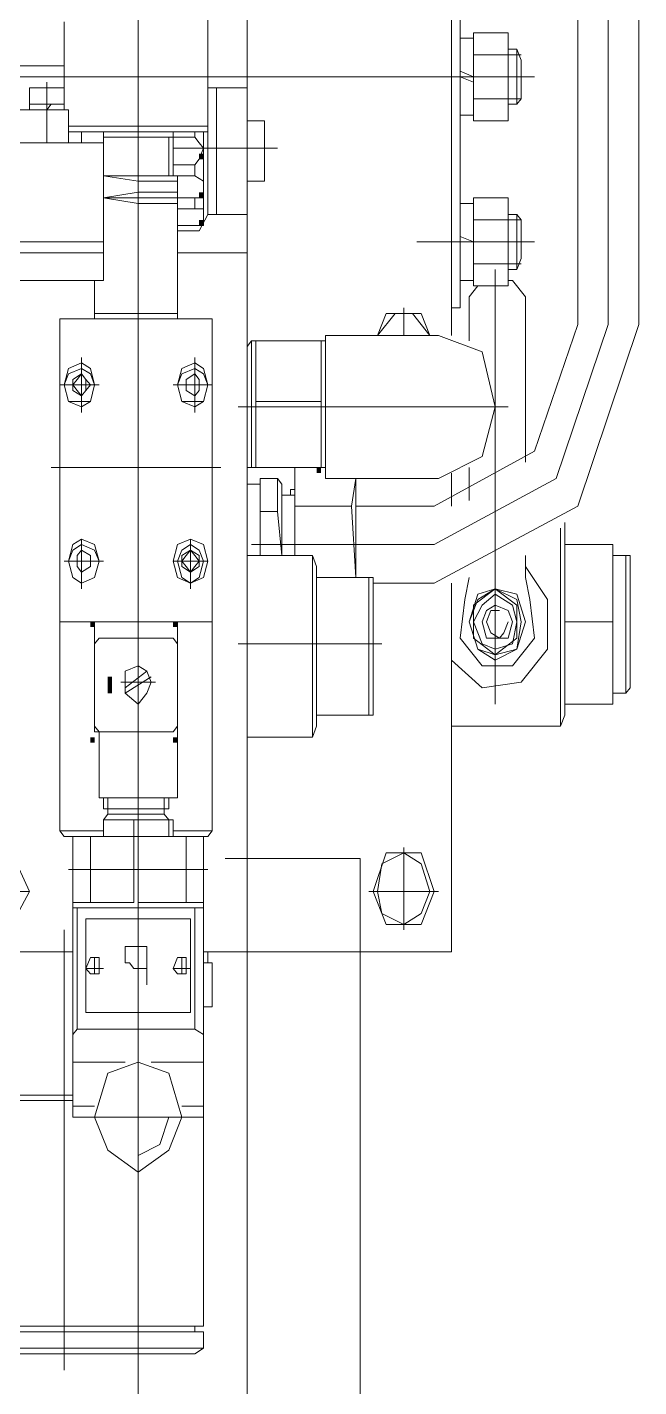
# Model space of a CAD drawing. Header units: inches. Extents: x 2435 to 7572, y 377 to 2555.
# Drawn here: x 3706.6 to 3824, y 2131.1 to 2392.1 of the extents above; entities that cross this region are included whole.
import ezdxf

# ---------------------------------------------------------------- set-up
doc = ezdxf.new("R2010")
doc.units = ezdxf.units.IN
doc.header["$MEASUREMENT"] = 0

msp = doc.modelspace()

# ---------------------------------------------------------------- hatches: boundary and pattern name
at = {"transparency": 33554559}
for points in [[(3740.48, 2366.75), (3739.64, 2366.75), (3739.64, 2367.81), (3740.48, 2367.81)], [(3740.48, 2366.75), (3739.64, 2366.75), (3739.64, 2367.81), (3740.48, 2367.81)], [(3740.48, 2359.35), (3739.64, 2359.35), (3739.64, 2360.41), (3740.48, 2360.41)], [(3740.48, 2354.07), (3739.64, 2354.07), (3739.64, 2355.12), (3740.48, 2355.12)], [(3763.04, 2306.51), (3762.2, 2306.51), (3762.2, 2307.57), (3763.04, 2307.57)], [(3719.59, 2276.93), (3718.76, 2276.93), (3718.76, 2277.98), (3719.59, 2277.98)], [(3735.47, 2276.93), (3734.63, 2276.93), (3734.63, 2277.98), (3735.47, 2277.98)], [(3722.1, 2267.41), (3722.93, 2267.41), (3722.93, 2264.24), (3722.1, 2264.24)], [(3719.59, 2254.73), (3718.76, 2254.73), (3718.76, 2255.79), (3719.59, 2255.79)], [(3735.47, 2254.73), (3734.63, 2254.73), (3734.63, 2255.79), (3735.47, 2255.79)]]:
    msp.add_hatch(color=256, dxfattribs=at).paths.add_polyline_path(points)

# ---------------------------------------------------------------- linework, layer by layer
at = {"lineweight": 5}
for p, q in [((3818.18, 2487.22), (3818.18, 2335.05)), ((3788.1, 2470.31), (3788.1, 2332.93)), ((3812.33, 2449.17), (3812.33, 2335.05)), ((3824.03, 2449.17), (3824.03, 2335.05)), ((3789.77, 2338.22), (3789.77, 2426.98)), ((3727.95, 2171.25), (3727.95, 2406.9)), ((3748.83, 2348.78), (3748.83, 2403.73)), ((3741.32, 2394.22), (3741.32, 2372.03)), ((3713.74, 2380.49), (3713.74, 2393.17)), ((3792.28, 2391.05), (3792.28, 2386.83)), ((3792.28, 2374.15), (3792.28, 2391.05)), ((3792.28, 2391.05), (3798.96, 2391.05)), ((3798.96, 2391.05), (3798.96, 2374.15)), ((3798.96, 2391.05), (3798.96, 2374.15)), ((3789.77, 2375.2), (3789.77, 2390)), ((3789.77, 2390), (3792.28, 2390)), ((3792.28, 2390), (3792.28, 2375.2)), ((3792.28, 2386.83), (3798.96, 2386.83)), ((3792.28, 2386.83), (3792.28, 2378.37)), ((3798.96, 2387.88), (3800.64, 2387.88)), ((3798.96, 2386.83), (3801.47, 2386.83)), ((3800.64, 2387.88), (3800.64, 2377.32)), ((3800.64, 2387.88), (3801.47, 2385.77)), ((3801.47, 2385.77), (3801.47, 2378.37)), ((3697.87, 2384.71), (3713.74, 2384.71)), ((3792.28, 2382.6), (3789.77, 2383.66)), ((3791.44, 2382.6), (3343.62, 2382.6)), ((3707.06, 2380.49), (3713.74, 2380.49)), ((3707.06, 2377.32), (3707.06, 2380.49)), ((3707.06, 2380.49), (3713.74, 2380.49)), ((3710.4, 2369.92), (3710.4, 2381.54)), ((3710.4, 2380.49), (3710.4, 2377.32)), ((3713.74, 2380.49), (3713.74, 2377.32)), ((3741.32, 2380.49), (3742.99, 2380.49)), ((3742.99, 2380.49), (3748.83, 2380.49)), ((3742.99, 2380.49), (3742.99, 2356.18)), ((3748.83, 2380.49), (3748.83, 2356.18)), ((3748.83, 2380.49), (3748.83, 2380.49)), ((3803.98, 2382.6), (3781.42, 2382.6)), ((3789.77, 2382.6), (3792.28, 2381.54)), ((3792.28, 2378.37), (3798.96, 2378.37)), ((3792.28, 2374.15), (3792.28, 2378.37)), ((3798.96, 2378.37), (3801.47, 2378.37)), ((3801.47, 2378.37), (3800.64, 2377.32)), ((3687.01, 2376.26), (3714.58, 2376.26)), ((3707.06, 2376.26), (3707.06, 2377.32)), ((3707.06, 2377.32), (3713.74, 2377.32)), ((3707.06, 2377.32), (3713.74, 2377.32)), ((3713.74, 2377.32), (3707.06, 2377.32)), ((3713.74, 2376.26), (3707.06, 2376.26)), ((3710.4, 2377.32), (3710.4, 2376.26)), ((3710.4, 2376.26), (3711.24, 2377.32)), ((3713.74, 2377.32), (3713.74, 2376.26)), ((3714.58, 2376.26), (3714.58, 2369.92)), ((3800.64, 2377.32), (3798.96, 2377.32)), ((3741.32, 2373.09), (3714.58, 2373.09)), ((3752.18, 2374.15), (3748.83, 2374.15)), ((3752.18, 2373.09), (3752.18, 2374.15)), ((3752.18, 2363.58), (3752.18, 2373.09)), ((3792.28, 2375.2), (3789.77, 2375.2)), ((3798.96, 2374.15), (3792.28, 2374.15)), ((3741.32, 2372.03), (3714.58, 2372.03)), ((3717.09, 2372.03), (3717.09, 2369.92)), ((3721.26, 2369.92), (3721.26, 2372.03)), ((3721.26, 2363.58), (3721.26, 2370.98)), ((3734.63, 2370.98), (3721.26, 2370.98)), ((3733.8, 2363.58), (3733.8, 2370.98)), ((3734.63, 2363.58), (3734.63, 2372.03)), ((3738.81, 2370.98), (3734.63, 2370.98)), ((3734.63, 2370.98), (3734.63, 2365.69)), ((3734.63, 2365.69), (3734.63, 2370.98)), ((3734.63, 2370.98), (3738.81, 2370.98)), ((3738.81, 2372.03), (3738.81, 2370.98)), ((3738.81, 2370.98), (3739.64, 2369.92)), ((3739.64, 2369.92), (3738.81, 2370.98)), ((3740.48, 2355.12), (3740.48, 2372.03)), ((3741.32, 2356.18), (3741.32, 2372.03)), ((3680.32, 2369.92), (3720.43, 2369.92)), ((3720.43, 2369.92), (3721.26, 2369.92)), ((3721.26, 2369.92), (3721.26, 2344.56)), ((3734.63, 2368.86), (3754.68, 2368.86)), ((3739.64, 2369.92), (3740.48, 2368.86)), ((3740.48, 2368.86), (3739.64, 2369.92)), ((3739.64, 2366.75), (3740.48, 2368.86)), ((3740.48, 2368.86), (3739.64, 2366.75)), ((3734.63, 2365.69), (3738.81, 2365.69)), ((3738.81, 2365.69), (3734.63, 2365.69)), ((3738.81, 2365.69), (3739.64, 2366.75)), ((3739.64, 2366.75), (3738.81, 2365.69)), ((3738.81, 2365.69), (3738.81, 2363.58)), ((3735.47, 2363.58), (3721.26, 2363.58)), ((3721.26, 2363.58), (3727.95, 2362.52)), ((3727.95, 2360.41), (3727.95, 2362.52)), ((3727.95, 2362.52), (3735.47, 2362.52)), ((3735.47, 2359.35), (3735.47, 2363.58)), ((3735.47, 2363.58), (3738.81, 2363.58)), ((3738.81, 2363.58), (3740.48, 2362.52)), ((3740.48, 2362.52), (3740.48, 2361.46)), ((3748.83, 2362.52), (3752.18, 2362.52)), ((3752.18, 2362.52), (3752.18, 2363.58)), ((3727.95, 2360.41), (3721.26, 2359.35)), ((3735.47, 2360.41), (3727.95, 2360.41)), ((3740.48, 2361.46), (3740.48, 2359.35)), ((3735.47, 2359.35), (3721.26, 2359.35)), ((3721.26, 2359.35), (3735.47, 2359.35)), ((3721.26, 2359.35), (3727.95, 2358.29)), ((3727.95, 2337.16), (3727.95, 2358.29)), ((3727.95, 2358.29), (3735.47, 2358.29)), ((3735.47, 2336.1), (3735.47, 2359.35)), ((3738.81, 2359.35), (3735.47, 2359.35)), ((3735.47, 2357.24), (3739.64, 2357.24)), ((3740.48, 2359.35), (3738.81, 2359.35)), ((3738.81, 2357.24), (3738.81, 2359.35)), ((3739.64, 2357.24), (3740.48, 2357.24)), ((3740.48, 2357.24), (3740.48, 2356.18)), ((3789.77, 2343.5), (3789.77, 2358.29)), ((3789.77, 2358.29), (3792.28, 2358.29)), ((3792.28, 2342.44), (3792.28, 2359.35)), ((3792.28, 2359.35), (3798.96, 2359.35)), ((3792.28, 2355.12), (3792.28, 2359.35)), ((3792.28, 2358.29), (3792.28, 2343.5)), ((3798.96, 2359.35), (3798.96, 2342.44)), ((3798.96, 2359.35), (3798.96, 2342.44)), ((3739.64, 2353.01), (3741.32, 2356.18)), ((3740.48, 2356.18), (3740.48, 2354.07)), ((3742.99, 2356.18), (3741.32, 2356.18)), ((3748.83, 2356.18), (3742.99, 2356.18)), ((3748.83, 2356.18), (3748.83, 2356.18)), ((3798.96, 2355.12), (3792.28, 2355.12)), ((3792.28, 2355.12), (3792.28, 2346.67)), ((3798.96, 2356.18), (3800.64, 2356.18)), ((3798.96, 2355.12), (3801.47, 2355.12)), ((3800.64, 2356.18), (3800.64, 2345.61)), ((3800.64, 2356.18), (3801.47, 2355.12)), ((3801.47, 2355.12), (3801.47, 2347.73)), ((3739.64, 2354.07), (3735.47, 2354.07)), ((3735.47, 2353.01), (3739.64, 2353.01)), ((3740.48, 2354.07), (3739.64, 2354.07)), ((3792.28, 2350.9), (3789.77, 2351.95)), ((3679.49, 2350.9), (3721.26, 2350.9)), ((3803.98, 2350.9), (3781.42, 2350.9)), ((3789.77, 2350.9), (3792.28, 2350.9)), ((3679.49, 2348.78), (3721.26, 2348.78)), ((3735.47, 2348.78), (3748.83, 2348.78)), ((3748.83, 2348.78), (3748.83, 2214.58)), ((3792.28, 2346.67), (3798.96, 2346.67)), ((3792.28, 2342.44), (3792.28, 2346.67)), ((3798.96, 2346.67), (3801.47, 2346.67)), ((3801.47, 2347.73), (3800.64, 2345.61)), ((3721.26, 2344.56), (3721.26, 2343.5)), ((3796.46, 2262.13), (3796.46, 2345.61)), ((3800.64, 2345.61), (3798.96, 2345.61)), ((3720.43, 2343.5), (3680.32, 2343.5)), ((3719.59, 2343.5), (3719.59, 2336.1)), ((3721.26, 2343.5), (3720.43, 2343.5)), ((3792.28, 2343.5), (3789.77, 2343.5)), ((3793.12, 2342.44), (3791.44, 2340.33)), ((3798.96, 2342.44), (3792.28, 2342.44)), ((3799.8, 2343.5), (3798.96, 2343.5)), ((3802.31, 2340.33), (3799.8, 2343.5)), ((3791.44, 2340.33), (3791.44, 2331.88)), ((3802.31, 2308.63), (3802.31, 2340.33)), ((3712.91, 2277.98), (3712.91, 2336.1)), ((3712.91, 2336.1), (3742.15, 2336.1)), ((3735.47, 2337.16), (3719.59, 2337.16)), ((3719.59, 2336.1), (3735.47, 2336.1)), ((3742.15, 2336.1), (3742.15, 2277.98)), ((3777.24, 2337.16), (3773.9, 2332.93)), ((3773.9, 2332.93), (3775.57, 2337.16)), ((3775.57, 2337.16), (3782.25, 2337.16)), ((3780.58, 2337.16), (3777.24, 2337.16)), ((3778.91, 2338.22), (3778.91, 2332.93)), ((3783.93, 2332.93), (3780.58, 2337.16)), ((3782.25, 2337.16), (3783.93, 2332.93)), ((3788.1, 2338.22), (3789.77, 2338.22)), ((3812.33, 2335.05), (3803.98, 2310.74)), ((3818.18, 2335.05), (3808.15, 2305.46)), ((3824.03, 2335.05), (3812.33, 2300.17)), ((3748.83, 2330.82), (3749.67, 2331.88)), ((3749.67, 2331.88), (3750.51, 2331.88)), ((3749.67, 2331.88), (3749.67, 2307.57)), ((3750.51, 2307.57), (3750.51, 2331.88)), ((3750.51, 2331.88), (3763.87, 2331.88)), ((3750.51, 2331.88), (3763.04, 2331.88)), ((3763.04, 2331.88), (3763.04, 2307.57)), ((3763.87, 2305.46), (3763.87, 2332.93)), ((3763.87, 2332.93), (3785.6, 2332.93)), ((3763.87, 2331.88), (3763.87, 2307.57)), ((3785.6, 2332.93), (3793.95, 2329.76)), ((3717.09, 2328.71), (3717.09, 2318.14)), ((3738.81, 2328.71), (3738.81, 2318.14)), ((3748.83, 2307.57), (3748.83, 2330.82)), ((3793.95, 2329.76), (3796.46, 2319.2)), ((3713.74, 2323.42), (3714.58, 2326.59)), ((3714.58, 2326.59), (3717.09, 2327.65)), ((3714.58, 2325.54), (3717.09, 2326.59)), ((3717.09, 2327.65), (3718.76, 2326.59)), ((3717.09, 2326.59), (3718.76, 2325.54)), ((3718.76, 2326.59), (3719.59, 2323.42)), ((3735.47, 2323.42), (3736.3, 2326.59)), ((3736.3, 2326.59), (3738.81, 2327.65)), ((3736.3, 2325.54), (3738.81, 2326.59)), ((3738.81, 2327.65), (3740.48, 2326.59)), ((3738.81, 2326.59), (3740.48, 2325.54)), ((3740.48, 2326.59), (3741.32, 2323.42)), ((3720.43, 2323.42), (3712.91, 2323.42)), ((3713.74, 2323.42), (3714.58, 2325.54)), ((3714.58, 2320.25), (3713.74, 2323.42)), ((3714.58, 2320.25), (3713.74, 2323.42)), ((3717.09, 2325.54), (3715.41, 2324.48)), ((3715.41, 2324.48), (3715.41, 2322.37)), ((3715.41, 2323.42), (3716.25, 2324.48)), ((3716.25, 2322.37), (3715.41, 2323.42)), ((3716.25, 2324.48), (3717.09, 2325.54)), ((3717.92, 2324.48), (3717.09, 2325.54)), ((3717.09, 2325.54), (3717.92, 2324.48)), ((3717.92, 2322.37), (3717.92, 2324.48)), ((3717.92, 2324.48), (3718.76, 2323.42)), ((3718.76, 2323.42), (3717.92, 2322.37)), ((3718.76, 2325.54), (3719.59, 2323.42)), ((3719.59, 2323.42), (3718.76, 2320.25)), ((3719.59, 2323.42), (3718.76, 2320.25)), ((3734.63, 2323.42), (3742.15, 2323.42)), ((3735.47, 2323.42), (3736.3, 2325.54)), ((3736.3, 2320.25), (3735.47, 2323.42)), ((3736.3, 2320.25), (3735.47, 2323.42)), ((3737.14, 2324.48), (3738.81, 2325.54)), ((3737.14, 2324.48), (3738.81, 2325.54)), ((3737.14, 2323.42), (3737.14, 2324.48)), ((3737.14, 2322.37), (3737.14, 2324.48)), ((3737.14, 2322.37), (3737.14, 2323.42)), ((3738.81, 2325.54), (3739.64, 2324.48)), ((3738.81, 2325.54), (3739.64, 2324.48)), ((3739.64, 2324.48), (3739.64, 2322.37)), ((3739.64, 2324.48), (3739.64, 2322.37)), ((3740.48, 2325.54), (3741.32, 2323.42)), ((3741.32, 2323.42), (3740.48, 2320.25)), ((3741.32, 2323.42), (3740.48, 2320.25)), ((3715.41, 2322.37), (3717.09, 2321.31)), ((3717.09, 2321.31), (3716.25, 2322.37)), ((3717.09, 2321.31), (3717.92, 2322.37)), ((3717.92, 2322.37), (3717.09, 2321.31)), ((3738.81, 2321.31), (3737.14, 2322.37)), ((3738.81, 2321.31), (3737.14, 2322.37)), ((3739.64, 2322.37), (3738.81, 2321.31)), ((3739.64, 2322.37), (3738.81, 2321.31)), ((3717.09, 2319.2), (3714.58, 2320.25)), ((3718.76, 2320.25), (3714.58, 2320.25)), ((3718.76, 2320.25), (3717.09, 2319.2)), ((3740.48, 2320.25), (3736.3, 2320.25)), ((3738.81, 2319.2), (3736.3, 2320.25)), ((3740.48, 2320.25), (3738.81, 2319.2)), ((3798.96, 2319.2), (3747.16, 2319.2)), ((3763.04, 2320.25), (3750.51, 2320.25)), ((3763.04, 2319.2), (3750.51, 2319.2)), ((3796.46, 2319.2), (3793.95, 2309.68)), ((3803.98, 2310.74), (3784.76, 2300.17)), ((3711.24, 2307.57), (3743.82, 2307.57)), ((3750.51, 2307.57), (3748.83, 2307.57)), ((3763.87, 2307.57), (3750.51, 2307.57)), ((3763.04, 2307.57), (3750.51, 2307.57)), ((3758.03, 2300.17), (3758.03, 2307.57)), ((3758.03, 2307.57), (3758.03, 2290.66)), ((3793.95, 2309.68), (3785.6, 2305.46)), ((3791.44, 2307.57), (3791.44, 2301.23)), ((3751.34, 2290.66), (3751.34, 2305.46)), ((3751.34, 2305.46), (3754.68, 2305.46)), ((3751.34, 2299.12), (3751.34, 2305.46)), ((3754.68, 2305.46), (3755.52, 2304.4)), ((3754.68, 2299.12), (3754.68, 2305.46)), ((3785.6, 2305.46), (3763.87, 2305.46)), ((3769.72, 2305.46), (3768.89, 2300.17)), ((3769.72, 2286.44), (3769.72, 2305.46)), ((3808.15, 2305.46), (3784.76, 2292.78)), ((3788.1, 2306.51), (3788.1, 2300.17)), ((3748.83, 2281.15), (3748.83, 2304.4)), ((3748.83, 2304.4), (3751.34, 2304.4)), ((3755.52, 2304.4), (3755.52, 2290.66)), ((3755.52, 2302.29), (3755.52, 2303.34)), ((3757.19, 2302.29), (3755.52, 2302.29)), ((3758.03, 2303.34), (3757.19, 2303.34)), ((3757.19, 2303.34), (3757.19, 2302.29)), ((3757.19, 2302.29), (3758.03, 2302.29)), ((3768.89, 2300.17), (3758.03, 2300.17)), ((3758.03, 2290.66), (3758.03, 2300.17)), ((3768.89, 2300.17), (3769.72, 2286.44)), ((3784.76, 2300.17), (3769.72, 2300.17)), ((3812.33, 2300.17), (3784.76, 2285.38)), ((3751.34, 2299.12), (3751.34, 2290.66)), ((3754.68, 2299.12), (3751.34, 2299.12)), ((3755.52, 2290.66), (3754.68, 2299.12)), ((3809.83, 2260.02), (3809.83, 2297)), ((3808.99, 2257.9), (3808.99, 2295.95)), ((3714.58, 2289.61), (3715.41, 2292.78)), ((3714.58, 2289.61), (3715.41, 2291.72)), ((3715.41, 2292.78), (3717.09, 2293.83)), ((3715.41, 2291.72), (3717.09, 2292.78)), ((3716.25, 2290.66), (3717.09, 2291.72)), ((3716.25, 2290.66), (3717.09, 2291.72)), ((3717.09, 2293.83), (3719.59, 2292.78)), ((3717.09, 2293.83), (3717.09, 2284.32)), ((3717.09, 2292.78), (3719.59, 2291.72)), ((3717.09, 2291.72), (3718.76, 2290.66)), ((3717.09, 2291.72), (3718.76, 2290.66)), ((3719.59, 2292.78), (3720.43, 2289.61)), ((3719.59, 2291.72), (3720.43, 2289.61)), ((3734.63, 2289.61), (3735.47, 2292.78)), ((3735.47, 2292.78), (3737.97, 2293.83)), ((3735.47, 2289.61), (3736.3, 2291.72)), ((3736.3, 2291.72), (3737.97, 2292.78)), ((3736.3, 2290.66), (3737.97, 2291.72)), ((3737.14, 2290.66), (3737.97, 2291.72)), ((3737.97, 2293.83), (3737.97, 2284.32)), ((3737.97, 2293.83), (3740.48, 2292.78)), ((3737.97, 2292.78), (3739.64, 2291.72)), ((3737.97, 2291.72), (3738.81, 2290.66)), ((3737.97, 2291.72), (3739.64, 2290.66)), ((3739.64, 2291.72), (3740.48, 2289.61)), ((3740.48, 2292.78), (3741.32, 2289.61)), ((3784.76, 2292.78), (3749.67, 2292.78)), ((3809.83, 2262.13), (3809.83, 2292.78)), ((3809.83, 2292.78), (3819.02, 2292.78)), ((3819.02, 2292.78), (3819.02, 2262.13)), ((3819.02, 2292.78), (3819.02, 2277.98)), ((3713.74, 2289.61), (3721.26, 2289.61)), ((3715.41, 2286.44), (3714.58, 2289.61)), ((3715.41, 2286.44), (3714.58, 2289.61)), ((3716.25, 2288.55), (3716.25, 2290.66)), ((3716.25, 2289.61), (3716.25, 2290.66)), ((3716.25, 2288.55), (3716.25, 2289.61)), ((3718.76, 2290.66), (3718.76, 2288.55)), ((3718.76, 2290.66), (3718.76, 2288.55)), ((3720.43, 2289.61), (3719.59, 2286.44)), ((3720.43, 2289.61), (3719.59, 2286.44)), ((3735.47, 2286.44), (3734.63, 2289.61)), ((3734.63, 2289.61), (3741.32, 2289.61)), ((3736.3, 2286.44), (3735.47, 2289.61)), ((3736.3, 2289.61), (3737.14, 2290.66)), ((3736.3, 2288.55), (3736.3, 2290.66)), ((3737.14, 2288.55), (3736.3, 2289.61)), ((3738.81, 2290.66), (3739.64, 2289.61)), ((3739.64, 2289.61), (3738.81, 2288.55)), ((3739.64, 2290.66), (3739.64, 2288.55)), ((3740.48, 2289.61), (3739.64, 2286.44)), ((3741.32, 2289.61), (3740.48, 2286.44)), ((3761.37, 2290.66), (3748.83, 2290.66)), ((3748.83, 2290.66), (3748.83, 2255.79)), ((3761.37, 2255.79), (3761.37, 2290.66)), ((3762.2, 2288.55), (3761.37, 2290.66)), ((3802.31, 2286.44), (3802.31, 2290.66)), ((3819.02, 2290.66), (3822.36, 2290.66)), ((3819.02, 2264.24), (3819.02, 2290.66)), ((3821.52, 2264.24), (3821.52, 2290.66)), ((3822.36, 2290.66), (3822.36, 2265.3)), ((3717.09, 2287.49), (3716.25, 2288.55)), ((3717.09, 2287.49), (3716.25, 2288.55)), ((3718.76, 2288.55), (3717.09, 2287.49)), ((3718.76, 2288.55), (3717.09, 2287.49)), ((3737.97, 2287.49), (3736.3, 2288.55)), ((3737.97, 2287.49), (3737.14, 2288.55)), ((3738.81, 2288.55), (3737.97, 2287.49)), ((3739.64, 2288.55), (3737.97, 2287.49)), ((3762.2, 2257.9), (3762.2, 2288.55)), ((3802.31, 2288.55), (3806.48, 2282.21)), ((3717.09, 2285.38), (3715.41, 2286.44)), ((3717.09, 2285.38), (3715.41, 2286.44)), ((3719.59, 2286.44), (3717.09, 2285.38)), ((3719.59, 2286.44), (3717.09, 2285.38)), ((3737.97, 2285.38), (3735.47, 2286.44)), ((3737.97, 2285.38), (3736.3, 2286.44)), ((3740.48, 2286.44), (3737.97, 2285.38)), ((3739.64, 2286.44), (3737.97, 2285.38)), ((3762.2, 2286.44), (3773.06, 2286.44)), ((3772.23, 2286.44), (3772.23, 2260.02)), ((3773.06, 2286.44), (3773.06, 2260.02)), ((3784.76, 2285.38), (3773.06, 2285.38)), ((3788.1, 2285.38), (3788.1, 2214.58)), ((3788.1, 2285.38), (3788.1, 2285.38)), ((3788.1, 2285.38), (3788.1, 2285.38)), ((3791.44, 2286.44), (3790.61, 2282.21)), ((3792.28, 2281.15), (3796.46, 2284.32)), ((3793.12, 2283.27), (3796.46, 2284.32)), ((3793.12, 2282.21), (3796.46, 2284.32)), ((3796.46, 2284.32), (3800.64, 2281.15)), ((3796.46, 2284.32), (3800.64, 2283.27)), ((3796.46, 2284.32), (3800.64, 2282.21)), ((3803.14, 2282.21), (3802.31, 2286.44)), ((3790.61, 2282.21), (3789.77, 2274.81)), ((3791.44, 2277.98), (3793.12, 2283.27)), ((3791.44, 2277.98), (3793.12, 2282.21)), ((3793.95, 2281.15), (3796.46, 2283.27)), ((3796.46, 2283.27), (3799.8, 2281.15)), ((3800.64, 2283.27), (3802.31, 2277.98)), ((3800.64, 2282.21), (3801.47, 2277.98)), ((3803.98, 2274.81), (3803.14, 2282.21)), ((3806.48, 2282.21), (3806.48, 2272.7)), ((3792.28, 2274.81), (3792.28, 2281.15)), ((3792.28, 2277.98), (3793.95, 2281.15)), ((3793.95, 2277.98), (3794.79, 2280.1)), ((3794.79, 2280.1), (3796.46, 2281.15)), ((3794.79, 2277.98), (3795.62, 2280.1)), ((3795.62, 2280.1), (3797.29, 2280.1)), ((3796.46, 2281.15), (3798.96, 2280.1)), ((3798.96, 2280.1), (3799.8, 2277.98)), ((3799.8, 2281.15), (3800.64, 2277.98)), ((3800.64, 2281.15), (3800.64, 2274.81)), ((3742.15, 2277.98), (3712.91, 2277.98)), ((3712.91, 2237.83), (3712.91, 2277.98)), ((3719.59, 2256.85), (3719.59, 2277.98)), ((3719.59, 2277.98), (3735.47, 2277.98)), ((3735.47, 2277.98), (3735.47, 2256.85)), ((3742.15, 2277.98), (3742.15, 2237.83)), ((3793.12, 2272.7), (3791.44, 2277.98)), ((3793.12, 2272.7), (3791.44, 2277.98)), ((3793.95, 2273.76), (3792.28, 2277.98)), ((3794.79, 2274.81), (3793.95, 2277.98)), ((3795.62, 2275.87), (3794.79, 2277.98)), ((3798.96, 2277.98), (3798.13, 2275.87)), ((3799.8, 2277.98), (3798.96, 2274.81)), ((3800.64, 2277.98), (3799.8, 2273.76)), ((3802.31, 2277.98), (3800.64, 2272.7)), ((3801.47, 2277.98), (3800.64, 2272.7)), ((3809.83, 2277.98), (3819.02, 2277.98)), ((3819.02, 2277.98), (3819.02, 2262.13)), ((3719.59, 2273.76), (3720.43, 2274.81)), ((3719.59, 2257.9), (3719.59, 2273.76)), ((3720.43, 2274.81), (3721.26, 2274.81)), ((3721.26, 2274.81), (3733.8, 2274.81)), ((3733.8, 2274.81), (3734.63, 2274.81)), ((3734.63, 2274.81), (3735.47, 2273.76)), ((3735.47, 2273.76), (3735.47, 2257.9)), ((3747.16, 2273.76), (3774.73, 2273.76)), ((3772.23, 2273.76), (3762.2, 2273.76)), ((3789.77, 2274.81), (3793.95, 2269.53)), ((3796.46, 2271.64), (3792.28, 2274.81)), ((3796.46, 2272.7), (3793.95, 2273.76)), ((3796.46, 2274.81), (3794.79, 2274.81)), ((3797.29, 2274.81), (3795.62, 2275.87)), ((3798.96, 2274.81), (3796.46, 2274.81)), ((3800.64, 2274.81), (3796.46, 2271.64)), ((3799.8, 2273.76), (3796.46, 2272.7)), ((3798.13, 2275.87), (3797.29, 2274.81)), ((3799.8, 2269.53), (3803.98, 2274.81)), ((3796.46, 2270.59), (3793.12, 2272.7)), ((3796.46, 2271.64), (3793.12, 2272.7)), ((3800.64, 2272.7), (3796.46, 2270.59)), ((3800.64, 2272.7), (3796.46, 2271.64)), ((3806.48, 2272.7), (3801.47, 2266.36)), ((3725.44, 2268.47), (3727.95, 2269.53)), ((3725.44, 2266.36), (3725.44, 2268.47)), ((3725.44, 2265.3), (3729.62, 2268.47)), ((3727.95, 2269.53), (3729.62, 2268.47)), ((3729.62, 2268.47), (3730.45, 2266.36)), ((3793.95, 2265.3), (3788.1, 2270.59)), ((3788.1, 2270.59), (3788.1, 2257.9)), ((3793.95, 2269.53), (3799.8, 2269.53)), ((3724.61, 2266.36), (3731.29, 2266.36)), ((3725.44, 2264.24), (3730.45, 2267.41)), ((3725.44, 2264.24), (3725.44, 2266.36)), ((3730.45, 2266.36), (3729.62, 2264.24)), ((3801.47, 2266.36), (3793.95, 2265.3)), ((3727.95, 2262.13), (3725.44, 2264.24)), ((3729.62, 2264.24), (3727.95, 2262.13)), ((3821.52, 2264.24), (3819.02, 2264.24)), ((3822.36, 2265.3), (3821.52, 2264.24)), ((3819.02, 2262.13), (3809.83, 2262.13)), ((3720.43, 2256.85), (3719.59, 2257.9)), ((3735.47, 2257.9), (3734.63, 2256.85)), ((3761.37, 2255.79), (3762.2, 2257.9)), ((3773.06, 2260.02), (3762.2, 2260.02)), ((3788.1, 2257.9), (3808.99, 2257.9)), ((3808.99, 2257.9), (3809.83, 2260.02)), ((3720.43, 2256.85), (3719.59, 2256.85)), ((3720.43, 2244.17), (3720.43, 2256.85)), ((3721.26, 2256.85), (3720.43, 2256.85)), ((3733.8, 2256.85), (3721.26, 2256.85)), ((3734.63, 2256.85), (3733.8, 2256.85)), ((3735.47, 2256.85), (3735.47, 2244.17)), ((3735.47, 2256.85), (3735.47, 2256.85)), ((3748.83, 2255.79), (3761.37, 2255.79)), ((3735.47, 2244.17), (3720.43, 2244.17)), ((3721.26, 2242.05), (3721.26, 2244.17)), ((3722.1, 2244.17), (3722.1, 2242.05)), ((3732.96, 2244.17), (3732.96, 2242.05)), ((3733.8, 2242.05), (3733.8, 2244.17)), ((3722.1, 2242.05), (3721.26, 2242.05)), ((3721.26, 2242.05), (3733.8, 2242.05)), ((3721.26, 2239.94), (3722.1, 2241)), ((3721.26, 2236.77), (3721.26, 2239.94)), ((3721.26, 2236.77), (3721.26, 2239.94)), ((3721.26, 2239.94), (3734.63, 2239.94)), ((3722.1, 2241), (3722.1, 2242.05)), ((3722.1, 2242.05), (3732.96, 2242.05)), ((3722.1, 2241), (3732.96, 2241)), ((3727.11, 2236.77), (3727.11, 2239.94)), ((3727.95, 2239.94), (3727.95, 2236.77)), ((3732.96, 2241), (3732.96, 2242.05)), ((3732.96, 2242.05), (3733.8, 2242.05)), ((3733.8, 2239.94), (3732.96, 2241)), ((3733.8, 2236.77), (3733.8, 2239.94)), ((3734.63, 2239.94), (3734.63, 2236.77)), ((3712.91, 2237.83), (3721.26, 2237.83)), ((3713.74, 2236.77), (3712.91, 2237.83)), ((3734.63, 2237.83), (3742.15, 2237.83)), ((3742.15, 2237.83), (3741.32, 2236.77)), ((3741.32, 2236.77), (3713.74, 2236.77)), ((3715.41, 2182.88), (3715.41, 2236.77)), ((3715.41, 2236.77), (3727.11, 2236.77)), ((3718.76, 2224.09), (3718.76, 2236.77)), ((3727.11, 2236.77), (3721.26, 2236.77)), ((3734.63, 2236.77), (3721.26, 2236.77)), ((3727.11, 2236.77), (3727.11, 2224.09)), ((3727.95, 2236.77), (3727.11, 2236.77)), ((3740.48, 2236.77), (3727.95, 2236.77)), ((3727.95, 2236.77), (3727.95, 2224.09)), ((3733.8, 2236.77), (3727.95, 2236.77)), ((3734.63, 2236.77), (3733.8, 2236.77)), ((3737.14, 2224.09), (3737.14, 2236.77)), ((3740.48, 2182.88), (3740.48, 2236.77)), ((3778.91, 2234.66), (3778.91, 2218.8)), ((3707.06, 2226.2), (3703.72, 2233.6)), ((3744.66, 2232.54), (3751.34, 2232.54)), ((3748.83, 2232.54), (3770.56, 2232.54)), ((3770.56, 2232.54), (3770.56, 2047.61)), ((3773.06, 2226.2), (3775.57, 2233.6)), ((3774.73, 2231.49), (3778.91, 2233.6)), ((3775.57, 2233.6), (3782.25, 2233.6)), ((3778.91, 2233.6), (3782.25, 2231.49)), ((3782.25, 2233.6), (3784.76, 2226.2)), ((3741.32, 2230.43), (3714.58, 2230.43)), ((3773.9, 2226.2), (3774.73, 2231.49)), ((3782.25, 2231.49), (3783.93, 2226.2)), ((3707.06, 2226.2), (3693.69, 2226.2)), ((3703.72, 2219.86), (3707.06, 2226.2)), ((3727.11, 2224.09), (3715.41, 2224.09)), ((3727.95, 2224.09), (3740.48, 2224.09)), ((3785.6, 2226.2), (3772.23, 2226.2)), ((3775.57, 2219.86), (3773.06, 2226.2)), ((3774.73, 2221.97), (3773.9, 2226.2)), ((3784.76, 2226.2), (3782.25, 2219.86)), ((3783.93, 2226.2), (3782.25, 2221.97)), ((3740.48, 2223.03), (3715.41, 2223.03)), ((3716.25, 2199.78), (3716.25, 2223.03)), ((3738.81, 2199.78), (3738.81, 2223.03)), ((3778.91, 2219.86), (3774.73, 2221.97)), ((3782.25, 2221.97), (3778.91, 2219.86)), ((3713.74, 2134.27), (3713.74, 2218.8)), ((3717.92, 2202.95), (3717.92, 2220.92)), ((3717.92, 2220.92), (3737.97, 2220.92)), ((3737.97, 2220.92), (3737.97, 2202.95)), ((3782.25, 2219.86), (3775.57, 2219.86)), ((3715.41, 2214.58), (3686.17, 2214.58)), ((3717.92, 2211.41), (3718.76, 2213.52)), ((3718.76, 2213.52), (3720.43, 2213.52)), ((3719.59, 2213.52), (3719.59, 2210.35)), ((3720.43, 2213.52), (3720.43, 2210.35)), ((3725.44, 2212.46), (3725.44, 2215.63)), ((3725.44, 2215.63), (3729.62, 2215.63)), ((3729.62, 2215.63), (3729.62, 2208.24)), ((3734.63, 2211.41), (3735.47, 2213.52)), ((3735.47, 2213.52), (3737.14, 2213.52)), ((3736.3, 2213.52), (3736.3, 2210.35)), ((3737.14, 2213.52), (3737.14, 2210.35)), ((3748.83, 2214.58), (3740.48, 2214.58)), ((3741.32, 2214.58), (3741.32, 2212.46)), ((3788.1, 2214.58), (3748.83, 2214.58)), ((3748.83, 2214.58), (3748.83, 2106.79)), ((3717.92, 2211.41), (3721.26, 2211.41)), ((3718.76, 2210.35), (3717.92, 2211.41)), ((3726.28, 2212.46), (3725.44, 2212.46)), ((3727.11, 2211.41), (3726.28, 2212.46)), ((3729.62, 2211.41), (3727.11, 2211.41)), ((3734.63, 2211.41), (3737.97, 2211.41)), ((3735.47, 2210.35), (3734.63, 2211.41)), ((3742.15, 2212.46), (3740.48, 2212.46)), ((3740.48, 2212.46), (3742.15, 2212.46)), ((3741.32, 2212.46), (3740.48, 2212.46)), ((3742.15, 2204.01), (3742.15, 2212.46)), ((3720.43, 2210.35), (3718.76, 2210.35)), ((3737.14, 2210.35), (3735.47, 2210.35)), ((3742.15, 2204.01), (3740.48, 2204.01)), ((3740.48, 2204.01), (3742.15, 2204.01)), ((3737.97, 2202.95), (3717.92, 2202.95)), ((3716.25, 2199.78), (3715.41, 2198.73)), ((3738.81, 2199.78), (3716.25, 2199.78)), ((3740.48, 2198.73), (3738.81, 2199.78)), ((3725.44, 2193.44), (3715.41, 2193.44)), ((3722.1, 2191.33), (3727.95, 2193.44)), ((3727.95, 2193.44), (3733.8, 2191.33)), ((3740.48, 2193.44), (3730.45, 2193.44)), ((3719.59, 2182.88), (3722.1, 2191.33)), ((3733.8, 2191.33), (3736.3, 2182.88)), ((3715.41, 2186.05), (3686.17, 2186.05)), ((3715.41, 2187.1), (3687.01, 2187.1)), ((3719.59, 2184.99), (3715.41, 2184.99)), ((3740.48, 2184.99), (3736.3, 2184.99)), ((3740.48, 2142.72), (3740.48, 2186.05)), ((3719.59, 2182.88), (3715.41, 2182.88)), ((3737.14, 2182.88), (3717.92, 2182.88)), ((3722.1, 2176.54), (3719.59, 2182.88)), ((3733.8, 2182.88), (3732.12, 2177.59)), ((3736.3, 2182.88), (3733.8, 2176.54)), ((3736.3, 2182.88), (3740.48, 2182.88)), ((3732.12, 2177.59), (3727.95, 2175.48)), ((3727.95, 2172.31), (3722.1, 2176.54)), ((3733.8, 2176.54), (3727.95, 2172.31)), ((3727.95, 2172.31), (3727.95, 1941.94)), ((3686.17, 2142.72), (3740.48, 2142.72)), ((3686.17, 2141.66), (3740.48, 2141.66)), ((3738.81, 2141.66), (3738.81, 2142.72)), ((3740.48, 2141.66), (3740.48, 2138.49)), ((3740.48, 2138.49), (3686.17, 2138.49)), ((3740.48, 2138.49), (3738.81, 2137.44)), ((3738.81, 2137.44), (3687.01, 2137.44))]:
    msp.add_line(p, q, dxfattribs=at)

doc.saveas('drawing.dxf')
